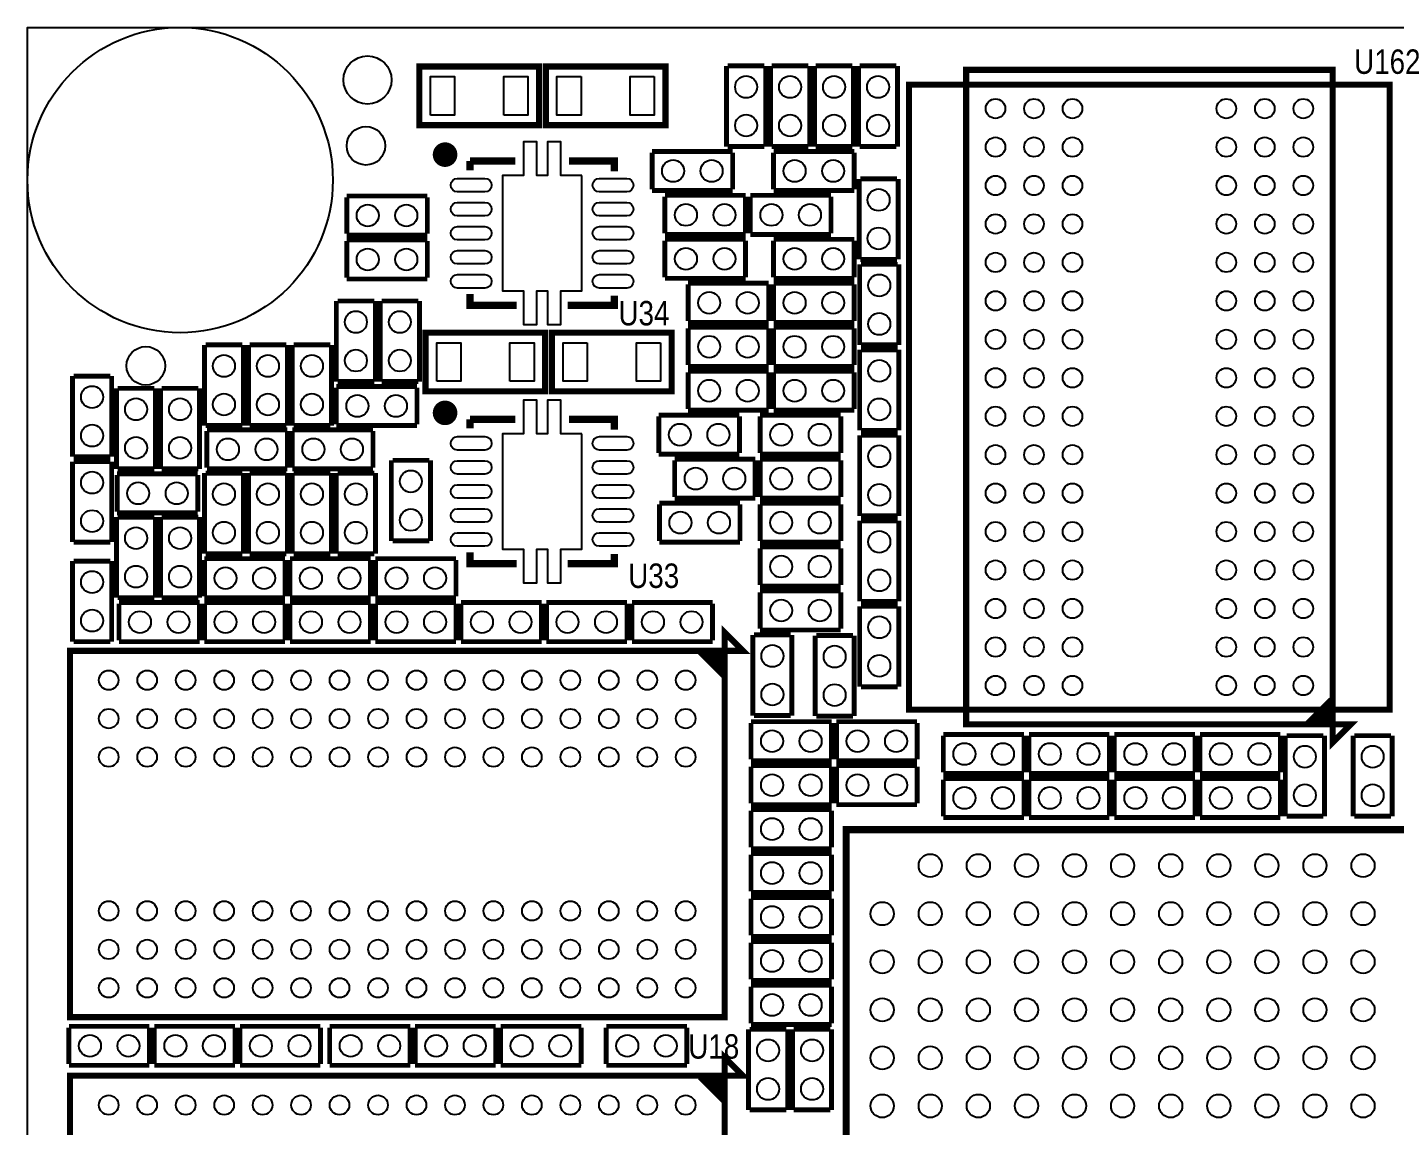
# Model space of a CAD drawing. Extents: x 0 to 80, y 0 to 80.
# Drawn here: x 0 to 28.44, y 57.15 to 80 of the extents above; entities that cross this region are included whole.
import ezdxf
from ezdxf.enums import TextEntityAlignment as Align

# ---------------------------------------------------------------- set-up
doc = ezdxf.new("R2010")
doc.units = 0
for name, color, linetype in [('BG_OUTLINE', 2, 'CONTINUOUS'), ('PG_SILKSCREEN_TOP', 3, 'CONTINUOUS'), ('PIN_TOP', 4, 'CONTINUOUS'), ('RD_SILKSCREEN_TOP', 5, 'CONTINUOUS')]:
    doc.layers.add(name, color=color, linetype=linetype)

msp = doc.modelspace()

# ---------------------------------------------------------------- linework, layer by layer
at = {"layer": 'BG_OUTLINE'}
msp.add_lwpolyline([(0, 0), (0, 79.99984), (79.99984, 79.99984), (79.99984, 0)], close=True, dxfattribs=at)
at = {"layer": 'PG_SILKSCREEN_TOP'}
for points, const_width in [([(10.6426, 79.1845), (8.1534, 79.1845), (8.1534, 77.9653), (10.6426, 77.9653)], 0.127), ([(10.7823, 77.9653), (13.2715, 77.9653), (13.2715, 79.1845), (10.7823, 79.1845)], 0.127), ([(19.524472, 65.502536), (27.144472, 65.502536), (27.144472, 79.116936), (19.524472, 79.116936)], 0.127), ([(18.334482, 65.809622), (28.334462, 65.809622), (28.334462, 78.80985), (18.334482, 78.80985)], 0.124968), ([(10.7696, 73.6473), (8.2804, 73.6473), (8.2804, 72.4281), (10.7696, 72.4281)], 0.127), ([(10.9093, 72.4281), (13.3985, 72.4281), (13.3985, 73.6473), (10.9093, 73.6473)], 0.127), ([(14.499844, 67.0306), (14.880844, 67.0306), (14.499844, 67.4116)], 0.127), ([(14.499844, 59.4106), (14.499844, 67.0306), (0.885444, 67.0306), (0.885444, 59.4106)], 0.127), ([(27.144472, 65.502536), (27.144472, 65.121536), (27.525472, 65.502536)], 0.127), ([(59.527694, 20.812506), (59.527694, 63.312294), (17.027906, 63.312294), (17.027906, 20.812506)], 0.150114), ([(14.499844, 58.1914), (14.880844, 58.1914), (14.499844, 58.5724)], 0.127), ([(14.499844, 50.5714), (14.499844, 58.1914), (0.885444, 58.1914), (0.885444, 50.5714)], 0.127)]:
    msp.add_lwpolyline(points, close=True, dxfattribs=dict(at, const_width=const_width))
for points, const_width in [([(14.5415, 77.5208), (14.5415, 79.1972)], 0.1016), ([(14.5669, 79.1972), (15.3289, 79.1972)], 0.1016), ([(15.3543, 79.1972), (15.3543, 77.5208)], 0.1016), ([(15.4559, 77.5208), (15.4559, 79.1972)], 0.1016), ([(15.4813, 79.1972), (16.2433, 79.1972)], 0.1016), ([(16.2687, 79.1972), (16.2687, 77.5208)], 0.1016), ([(16.3703, 77.5208), (16.3703, 79.1972)], 0.1016), ([(16.3957, 79.1972), (17.1577, 79.1972)], 0.1016), ([(17.1831, 79.1972), (17.1831, 77.5208)], 0.1016), ([(17.2847, 77.5208), (17.2847, 79.1972)], 0.1016), ([(17.3101, 79.1972), (18.0721, 79.1972)], 0.1016), ([(18.0975, 79.1972), (18.0975, 77.5208)], 0.1016), ([(12.9921, 77.4192), (14.6685, 77.4192)], 0.1016), ([(12.9921, 76.6318), (12.9921, 77.3938)], 0.1016), ([(15.3289, 77.5208), (14.5669, 77.5208)], 0.1016), ([(14.6685, 77.3938), (14.6685, 76.6318)], 0.1016), ([(16.2433, 77.5208), (15.4813, 77.5208)], 0.1016), ([(15.5194, 77.4192), (17.1958, 77.4192)], 0.1016), ([(15.5194, 76.6318), (15.5194, 77.3938)], 0.1016), ([(17.1577, 77.5208), (16.3957, 77.5208)], 0.1016), ([(17.1958, 77.3938), (17.1958, 76.6318)], 0.1016), ([(18.0721, 77.5208), (17.3101, 77.5208)], 0.1016), ([(10.149332, 77.217524), (9.205976, 77.217524)], 0.1524), ([(9.205976, 77.217524), (9.205976, 77.027532)], 0.1524), ([(12.206224, 77.001878), (12.206224, 77.217524), (11.26236, 77.217524)], 0.1524), ([(17.2974, 75.1713), (17.2974, 76.8477)], 0.1016), ([(17.3228, 76.8477), (18.0848, 76.8477)], 0.1016), ([(18.1102, 76.8477), (18.1102, 75.1713)], 0.1016), ([(6.6421, 76.4921), (8.3185, 76.4921)], 0.1016), ([(6.6421, 75.7047), (6.6421, 76.4667)], 0.1016), ([(8.3185, 76.4667), (8.3185, 75.7047)], 0.1016), ([(14.6685, 76.6064), (12.9921, 76.6064)], 0.1016), ([(13.2588, 76.5048), (14.9352, 76.5048)], 0.1016), ([(13.2588, 75.7174), (13.2588, 76.4794)], 0.1016), ([(14.9352, 76.4794), (14.9352, 75.7174)], 0.1016), ([(15.0368, 76.5048), (16.7132, 76.5048)], 0.1016), ([(15.0368, 75.7174), (15.0368, 76.4794)], 0.1016), ([(17.1958, 76.6064), (15.5194, 76.6064)], 0.1016), ([(16.7132, 76.4794), (16.7132, 75.7174)], 0.1016), ([(8.3185, 75.6793), (6.6421, 75.6793)], 0.1016), ([(14.9352, 75.692), (13.2588, 75.692)], 0.1016), ([(13.2588, 75.5904), (14.9352, 75.5904)], 0.1016), ([(16.7132, 75.692), (15.0368, 75.692)], 0.1016), ([(15.5194, 75.5904), (17.1958, 75.5904)], 0.1016), ([(6.6421, 75.5777), (8.3185, 75.5777)], 0.1016), ([(6.6421, 74.7903), (6.6421, 75.5523)], 0.1016), ([(8.3185, 75.5523), (8.3185, 74.7903)], 0.1016), ([(13.2588, 74.803), (13.2588, 75.565)], 0.1016), ([(14.9352, 75.565), (14.9352, 74.803)], 0.1016), ([(15.5194, 74.803), (15.5194, 75.565)], 0.1016), ([(17.1958, 75.565), (17.1958, 74.803)], 0.1016), ([(17.3101, 73.3933), (17.3101, 75.0697)], 0.1016), ([(18.0848, 75.1713), (17.3228, 75.1713)], 0.1016), ([(17.3355, 75.0697), (18.0975, 75.0697)], 0.1016), ([(18.1229, 75.0697), (18.1229, 73.3933)], 0.1016), ([(8.3185, 74.7649), (6.6421, 74.7649)], 0.1016), ([(14.9352, 74.7776), (13.2588, 74.7776)], 0.1016), ([(17.1958, 74.7776), (15.5194, 74.7776)], 0.1016), ([(9.205976, 74.450448), (9.205976, 74.217276), (10.174986, 74.217276)], 0.1524), ([(13.7414, 74.676), (15.4178, 74.676)], 0.1016), ([(13.7414, 73.8886), (13.7414, 74.6506)], 0.1016), ([(15.4178, 74.6506), (15.4178, 73.8886)], 0.1016), ([(15.5194, 74.676), (17.1958, 74.676)], 0.1016), ([(15.5194, 73.8886), (15.5194, 74.6506)], 0.1016), ([(17.1958, 74.6506), (17.1958, 73.8886)], 0.1016), ([(6.4262, 72.6313), (6.4262, 74.3077)], 0.1016), ([(6.4516, 74.3077), (7.2136, 74.3077)], 0.1016), ([(7.239, 74.3077), (7.239, 72.6313)], 0.1016), ([(7.3406, 72.6313), (7.3406, 74.3077)], 0.1016), ([(7.366, 74.3077), (8.128, 74.3077)], 0.1016), ([(8.1534, 74.3077), (8.1534, 72.6313)], 0.1016), ([(11.236706, 74.217276), (12.206224, 74.217276), (12.206224, 74.416158)], 0.1524), ([(15.4178, 73.8632), (13.7414, 73.8632)], 0.1016), ([(13.7414, 73.7616), (15.4178, 73.7616)], 0.1016), ([(13.7414, 72.9742), (13.7414, 73.7362)], 0.1016), ([(15.4178, 73.7362), (15.4178, 72.9742)], 0.1016), ([(17.1958, 73.8632), (15.5194, 73.8632)], 0.1016), ([(15.5194, 73.7616), (17.1958, 73.7616)], 0.1016), ([(15.5194, 72.9742), (15.5194, 73.7362)], 0.1016), ([(17.1958, 73.7362), (17.1958, 72.9742)], 0.1016), ([(3.683, 71.7169), (3.683, 73.3933)], 0.1016), ([(3.7084, 73.3933), (4.4704, 73.3933)], 0.1016), ([(4.4958, 73.3933), (4.4958, 71.7169)], 0.1016), ([(4.5974, 71.7169), (4.5974, 73.3933)], 0.1016), ([(4.6228, 73.3933), (5.3848, 73.3933)], 0.1016), ([(5.4102, 73.3933), (5.4102, 71.7169)], 0.1016), ([(5.5118, 71.7169), (5.5118, 73.3933)], 0.1016), ([(5.5372, 73.3933), (6.2992, 73.3933)], 0.1016), ([(6.3246, 73.3933), (6.3246, 71.7169)], 0.1016), ([(18.0975, 73.3933), (17.3355, 73.3933)], 0.1016), ([(17.3101, 71.6153), (17.3101, 73.2917)], 0.1016), ([(17.3355, 73.2917), (18.0975, 73.2917)], 0.1016), ([(18.1229, 73.2917), (18.1229, 71.6153)], 0.1016), ([(0.9398, 71.0692), (0.9398, 72.7456)], 0.1016), ([(0.9652, 72.7456), (1.7272, 72.7456)], 0.1016), ([(1.7526, 72.7456), (1.7526, 71.0692)], 0.1016), ([(15.4178, 72.9488), (13.7414, 72.9488)], 0.1016), ([(13.7414, 72.8472), (15.4178, 72.8472)], 0.1016), ([(13.7414, 72.0598), (13.7414, 72.8218)], 0.1016), ([(15.4178, 72.8218), (15.4178, 72.0598)], 0.1016), ([(17.1958, 72.9488), (15.5194, 72.9488)], 0.1016), ([(15.5194, 72.8472), (17.1958, 72.8472)], 0.1016), ([(15.5194, 72.0598), (15.5194, 72.8218)], 0.1016), ([(17.1958, 72.8218), (17.1958, 72.0598)], 0.1016), ([(1.8542, 70.8152), (1.8542, 72.4916)], 0.1016), ([(1.8796, 72.4916), (2.6416, 72.4916)], 0.1016), ([(2.667, 72.4916), (2.667, 70.8152)], 0.1016), ([(2.7686, 70.8152), (2.7686, 72.4916)], 0.1016), ([(2.794, 72.4916), (3.556, 72.4916)], 0.1016), ([(3.5814, 72.4916), (3.5814, 70.8152)], 0.1016), ([(6.4262, 72.5297), (8.1026, 72.5297)], 0.1016), ([(6.4262, 71.7423), (6.4262, 72.5043)], 0.1016), ([(7.2136, 72.6313), (6.4516, 72.6313)], 0.1016), ([(8.128, 72.6313), (7.366, 72.6313)], 0.1016), ([(8.1026, 72.5043), (8.1026, 71.7423)], 0.1016), ([(13.1318, 71.9328), (14.8082, 71.9328)], 0.1016), ([(13.1318, 71.1454), (13.1318, 71.9074)], 0.1016), ([(15.4178, 72.0344), (13.7414, 72.0344)], 0.1016), ([(14.8082, 71.9074), (14.8082, 71.1454)], 0.1016), ([(15.24, 71.9328), (16.9164, 71.9328)], 0.1016), ([(15.24, 71.1454), (15.24, 71.9074)], 0.1016), ([(17.1958, 72.0344), (15.5194, 72.0344)], 0.1016), ([(16.9164, 71.9074), (16.9164, 71.1454)], 0.1016), ([(4.4704, 71.7169), (3.7084, 71.7169)], 0.1016), ([(3.7338, 71.628), (5.4102, 71.628)], 0.1016), ([(5.3848, 71.7169), (4.6228, 71.7169)], 0.1016), ([(5.5118, 71.628), (7.1882, 71.628)], 0.1016), ([(6.2992, 71.7169), (5.5372, 71.7169)], 0.1016), ([(8.1026, 71.7169), (6.4262, 71.7169)], 0.1016), ([(10.149332, 71.845424), (9.205976, 71.845424)], 0.1524), ([(9.205976, 71.845424), (9.205976, 71.655432)], 0.1524), ([(12.206224, 71.629778), (12.206224, 71.845424), (11.26236, 71.845424)], 0.1524), ([(18.0975, 71.6153), (17.3355, 71.6153)], 0.1016), ([(3.7338, 70.8406), (3.7338, 71.6026)], 0.1016), ([(5.4102, 71.6026), (5.4102, 70.8406)], 0.1016), ([(5.5118, 70.8406), (5.5118, 71.6026)], 0.1016), ([(7.1882, 71.6026), (7.1882, 70.8406)], 0.1016), ([(17.3101, 69.8373), (17.3101, 71.5137)], 0.1016), ([(17.3355, 71.5137), (18.0975, 71.5137)], 0.1016), ([(18.1229, 71.5137), (18.1229, 69.8373)], 0.1016), ([(1.7272, 71.0692), (0.9652, 71.0692)], 0.1016), ([(14.8082, 71.12), (13.1318, 71.12)], 0.1016), ([(16.9164, 71.12), (15.24, 71.12)], 0.1016), ([(0.9398, 69.2912), (0.9398, 70.9676)], 0.1016), ([(0.9652, 70.9676), (1.7272, 70.9676)], 0.1016), ([(1.7526, 70.9676), (1.7526, 69.2912)], 0.1016), ([(2.6416, 70.8152), (1.8796, 70.8152)], 0.1016), ([(3.556, 70.8152), (2.794, 70.8152)], 0.1016), ([(5.4102, 70.8152), (3.7338, 70.8152)], 0.1016), ([(7.1882, 70.8152), (5.5118, 70.8152)], 0.1016), ([(7.5692, 69.3166), (7.5692, 70.993)], 0.1016), ([(7.5946, 70.993), (8.3566, 70.993)], 0.1016), ([(8.382, 70.993), (8.382, 69.3166)], 0.1016), ([(13.462, 71.0184), (15.1384, 71.0184)], 0.1016), ([(13.462, 70.231), (13.462, 70.993)], 0.1016), ([(15.1384, 70.993), (15.1384, 70.231)], 0.1016), ([(15.24, 71.0184), (16.9164, 71.0184)], 0.1016), ([(15.24, 70.231), (15.24, 70.993)], 0.1016), ([(16.9164, 70.993), (16.9164, 70.231)], 0.1016), ([(1.8669, 70.7136), (3.5433, 70.7136)], 0.1016), ([(1.8669, 69.9262), (1.8669, 70.6882)], 0.1016), ([(3.5433, 70.6882), (3.5433, 69.9262)], 0.1016), ([(3.683, 69.0499), (3.683, 70.7263)], 0.1016), ([(3.7084, 70.7263), (4.4704, 70.7263)], 0.1016), ([(4.4958, 70.7263), (4.4958, 69.0499)], 0.1016), ([(4.5974, 69.0499), (4.5974, 70.7263)], 0.1016), ([(4.6228, 70.7263), (5.3848, 70.7263)], 0.1016), ([(5.4102, 70.7263), (5.4102, 69.0499)], 0.1016), ([(5.5118, 69.0499), (5.5118, 70.7263)], 0.1016), ([(5.5372, 70.7263), (6.2992, 70.7263)], 0.1016), ([(6.3246, 70.7263), (6.3246, 69.0499)], 0.1016), ([(6.4262, 69.0499), (6.4262, 70.7263)], 0.1016), ([(6.4516, 70.7263), (7.2136, 70.7263)], 0.1016), ([(7.239, 70.7263), (7.239, 69.0499)], 0.1016), ([(15.1384, 70.2056), (13.462, 70.2056)], 0.1016), ([(16.9164, 70.2056), (15.24, 70.2056)], 0.1016), ([(3.5433, 69.9008), (1.8669, 69.9008)], 0.1016), ([(13.1445, 70.104), (14.8209, 70.104)], 0.1016), ([(13.1445, 69.3166), (13.1445, 70.0786)], 0.1016), ([(14.8209, 70.0786), (14.8209, 69.3166)], 0.1016), ([(15.24, 70.104), (16.9164, 70.104)], 0.1016), ([(15.24, 69.3166), (15.24, 70.0786)], 0.1016), ([(16.9164, 70.0786), (16.9164, 69.3166)], 0.1016), ([(1.8542, 68.1355), (1.8542, 69.8119)], 0.1016), ([(1.8796, 69.8119), (2.6416, 69.8119)], 0.1016), ([(2.667, 69.8119), (2.667, 68.1355)], 0.1016), ([(2.7686, 68.1355), (2.7686, 69.8119)], 0.1016), ([(2.794, 69.8119), (3.556, 69.8119)], 0.1016), ([(3.5814, 69.8119), (3.5814, 68.1355)], 0.1016), ([(17.3101, 68.0593), (17.3101, 69.7357)], 0.1016), ([(18.0975, 69.8373), (17.3355, 69.8373)], 0.1016), ([(17.3355, 69.7357), (18.0975, 69.7357)], 0.1016), ([(18.1229, 69.7357), (18.1229, 68.0593)], 0.1016), ([(1.7272, 69.2912), (0.9652, 69.2912)], 0.1016), ([(4.4704, 69.0499), (3.7084, 69.0499)], 0.1016), ([(5.3848, 69.0499), (4.6228, 69.0499)], 0.1016), ([(6.2992, 69.0499), (5.5372, 69.0499)], 0.1016), ([(7.2136, 69.0499), (6.4516, 69.0499)], 0.1016), ([(8.3566, 69.3166), (7.5946, 69.3166)], 0.1016), ([(9.205976, 69.078348), (9.205976, 68.845176), (10.174986, 68.845176)], 0.1524), ([(11.236706, 68.845176), (12.206224, 68.845176), (12.206224, 69.044058)], 0.1524), ([(14.8209, 69.2912), (13.1445, 69.2912)], 0.1016), ([(16.9164, 69.2912), (15.24, 69.2912)], 0.1016), ([(15.24, 69.1896), (16.9164, 69.1896)], 0.1016), ([(15.24, 68.4022), (15.24, 69.1642)], 0.1016), ([(16.9164, 69.1642), (16.9164, 68.4022)], 0.1016), ([(0.9398, 67.2211), (0.9398, 68.8975)], 0.1016), ([(0.9652, 68.8975), (1.7272, 68.8975)], 0.1016), ([(1.7526, 68.8975), (1.7526, 67.2211)], 0.1016), ([(3.683, 68.9483), (5.3594, 68.9483)], 0.1016), ([(3.683, 68.1609), (3.683, 68.9229)], 0.1016), ([(5.3594, 68.9229), (5.3594, 68.1609)], 0.1016), ([(5.461, 68.9483), (7.1374, 68.9483)], 0.1016), ([(5.461, 68.1609), (5.461, 68.9229)], 0.1016), ([(7.1374, 68.9229), (7.1374, 68.1609)], 0.1016), ([(7.239, 68.9483), (8.9154, 68.9483)], 0.1016), ([(7.239, 68.1609), (7.239, 68.9229)], 0.1016), ([(8.9154, 68.9229), (8.9154, 68.1609)], 0.1016), ([(16.9164, 68.3768), (15.24, 68.3768)], 0.1016), ([(15.24, 68.2752), (16.9164, 68.2752)], 0.1016), ([(15.24, 67.4878), (15.24, 68.2498)], 0.1016), ([(16.9164, 68.2498), (16.9164, 67.4878)], 0.1016), ([(2.6416, 68.1355), (1.8796, 68.1355)], 0.1016), ([(1.905, 68.0339), (3.5814, 68.0339)], 0.1016), ([(1.905, 67.2465), (1.905, 68.0085)], 0.1016), ([(3.556, 68.1355), (2.794, 68.1355)], 0.1016), ([(3.5814, 68.0085), (3.5814, 67.2465)], 0.1016), ([(5.3594, 68.1355), (3.683, 68.1355)], 0.1016), ([(3.683, 68.0339), (5.3594, 68.0339)], 0.1016), ([(3.683, 67.2465), (3.683, 68.0085)], 0.1016), ([(5.3594, 68.0085), (5.3594, 67.2465)], 0.1016), ([(7.1374, 68.1355), (5.461, 68.1355)], 0.1016), ([(5.461, 68.0339), (7.1374, 68.0339)], 0.1016), ([(5.461, 67.2465), (5.461, 68.0085)], 0.1016), ([(7.1374, 68.0085), (7.1374, 67.2465)], 0.1016), ([(8.9154, 68.1355), (7.239, 68.1355)], 0.1016), ([(7.239, 68.0339), (8.9154, 68.0339)], 0.1016), ([(7.239, 67.2465), (7.239, 68.0085)], 0.1016), ([(8.9154, 68.0085), (8.9154, 67.2465)], 0.1016), ([(9.017, 68.0339), (10.6934, 68.0339)], 0.1016), ([(9.017, 67.2465), (9.017, 68.0085)], 0.1016), ([(10.6934, 68.0085), (10.6934, 67.2465)], 0.1016), ([(10.795, 68.0339), (12.4714, 68.0339)], 0.1016), ([(10.795, 67.2465), (10.795, 68.0085)], 0.1016), ([(12.4714, 68.0085), (12.4714, 67.2465)], 0.1016), ([(12.573, 68.0339), (14.2494, 68.0339)], 0.1016), ([(12.573, 67.2465), (12.573, 68.0085)], 0.1016), ([(14.2494, 68.0085), (14.2494, 67.2465)], 0.1016), ([(17.3101, 66.2813), (17.3101, 67.9577)], 0.1016), ([(18.0975, 68.0593), (17.3355, 68.0593)], 0.1016), ([(17.3355, 67.9577), (18.0975, 67.9577)], 0.1016), ([(18.1229, 67.9577), (18.1229, 66.2813)], 0.1016), ([(15.0876, 65.6844), (15.0876, 67.3608)], 0.1016), ([(15.113, 67.3608), (15.875, 67.3608)], 0.1016), ([(16.9164, 67.4624), (15.24, 67.4624)], 0.1016), ([(15.9004, 67.3608), (15.9004, 65.6844)], 0.1016), ([(16.383, 65.6717), (16.383, 67.3481)], 0.1016), ([(16.4084, 67.3481), (17.1704, 67.3481)], 0.1016), ([(17.1958, 67.3481), (17.1958, 65.6717)], 0.1016), ([(1.7272, 67.2211), (0.9652, 67.2211)], 0.1016), ([(3.5814, 67.2211), (1.905, 67.2211)], 0.1016), ([(5.3594, 67.2211), (3.683, 67.2211)], 0.1016), ([(7.1374, 67.2211), (5.461, 67.2211)], 0.1016), ([(8.9154, 67.2211), (7.239, 67.2211)], 0.1016), ([(10.6934, 67.2211), (9.017, 67.2211)], 0.1016), ([(12.4714, 67.2211), (10.795, 67.2211)], 0.1016), ([(14.2494, 67.2211), (12.573, 67.2211)], 0.1016), ([(13.991844, 67.0052), (14.474444, 66.5226), (14.474444, 66.6496), (14.144244, 66.9798), (14.245844, 66.9798), (14.449044, 66.7766), (14.499844, 66.8274), (14.499844, 67.0306), (14.347444, 67.0306), (14.347444, 67.0052), (14.474444, 66.8782)], 0.127), ([(18.0975, 66.2813), (17.3355, 66.2813)], 0.1016), ([(27.119072, 66.010536), (26.636472, 65.527936), (26.763472, 65.527936), (27.093672, 65.858136), (27.093672, 65.756536), (26.890472, 65.553336), (26.941272, 65.502536), (27.144472, 65.502536), (27.144472, 65.654936), (27.119072, 65.654936), (26.992072, 65.527936)], 0.127), ([(15.875, 65.6844), (15.113, 65.6844)], 0.1016), ([(17.1704, 65.6717), (16.4084, 65.6717)], 0.1016), ([(15.0495, 65.5574), (16.7259, 65.5574)], 0.1016), ([(15.0495, 64.77), (15.0495, 65.532)], 0.1016), ([(16.7259, 65.532), (16.7259, 64.77)], 0.1016), ([(16.8275, 65.5574), (18.5039, 65.5574)], 0.1016), ([(16.8275, 64.77), (16.8275, 65.532)], 0.1016), ([(18.5039, 65.532), (18.5039, 64.77)], 0.1016), ([(19.05, 65.2907), (20.7264, 65.2907)], 0.1016), ([(19.05, 64.5033), (19.05, 65.2653)], 0.1016), ([(20.7264, 65.2653), (20.7264, 64.5033)], 0.1016), ([(20.828, 65.2907), (22.5044, 65.2907)], 0.1016), ([(20.828, 64.5033), (20.828, 65.2653)], 0.1016), ([(22.5044, 65.2653), (22.5044, 64.5033)], 0.1016), ([(22.606, 65.2907), (24.2824, 65.2907)], 0.1016), ([(22.606, 64.5033), (22.606, 65.2653)], 0.1016), ([(24.2824, 65.2653), (24.2824, 64.5033)], 0.1016), ([(24.384, 65.2907), (26.0604, 65.2907)], 0.1016), ([(24.384, 64.5033), (24.384, 65.2653)], 0.1016), ([(26.0604, 65.2653), (26.0604, 64.5033)], 0.1016), ([(26.162, 63.5889), (26.162, 65.2653)], 0.1016), ([(26.1874, 65.2653), (26.9494, 65.2653)], 0.1016), ([(26.9748, 65.2653), (26.9748, 63.5889)], 0.1016), ([(27.5717, 63.5889), (27.5717, 65.2653)], 0.1016), ([(27.5971, 65.2653), (28.3591, 65.2653)], 0.1016), ([(28.3845, 65.2653), (28.3845, 63.5889)], 0.1016), ([(16.7259, 64.7446), (15.0495, 64.7446)], 0.1016), ([(15.0495, 64.643), (16.7259, 64.643)], 0.1016), ([(15.0495, 63.8556), (15.0495, 64.6176)], 0.1016), ([(16.7259, 64.6176), (16.7259, 63.8556)], 0.1016), ([(18.5039, 64.7446), (16.8275, 64.7446)], 0.1016), ([(16.8275, 64.643), (18.5039, 64.643)], 0.1016), ([(16.8275, 63.8556), (16.8275, 64.6176)], 0.1016), ([(18.5039, 64.6176), (18.5039, 63.8556)], 0.1016), ([(20.7264, 64.4779), (19.05, 64.4779)], 0.1016), ([(19.05, 64.3763), (20.7264, 64.3763)], 0.1016), ([(19.05, 63.5889), (19.05, 64.3509)], 0.1016), ([(20.7264, 64.3509), (20.7264, 63.5889)], 0.1016), ([(22.5044, 64.4779), (20.828, 64.4779)], 0.1016), ([(20.828, 64.3763), (22.5044, 64.3763)], 0.1016), ([(20.828, 63.5889), (20.828, 64.3509)], 0.1016), ([(22.5044, 64.3509), (22.5044, 63.5889)], 0.1016), ([(24.2824, 64.4779), (22.606, 64.4779)], 0.1016), ([(22.606, 64.3763), (24.2824, 64.3763)], 0.1016), ([(22.606, 63.5889), (22.606, 64.3509)], 0.1016), ([(24.2824, 64.3509), (24.2824, 63.5889)], 0.1016), ([(26.0604, 64.4779), (24.384, 64.4779)], 0.1016), ([(24.384, 64.3763), (26.0604, 64.3763)], 0.1016), ([(24.384, 63.5889), (24.384, 64.3509)], 0.1016), ([(26.0604, 64.3509), (26.0604, 63.5889)], 0.1016), ([(16.7259, 63.8302), (15.0495, 63.8302)], 0.1016), ([(15.0495, 63.7286), (16.7259, 63.7286)], 0.1016), ([(15.0495, 62.9412), (15.0495, 63.7032)], 0.1016), ([(16.7259, 63.7032), (16.7259, 62.9412)], 0.1016), ([(18.5039, 63.8302), (16.8275, 63.8302)], 0.1016), ([(20.7264, 63.5635), (19.05, 63.5635)], 0.1016), ([(22.5044, 63.5635), (20.828, 63.5635)], 0.1016), ([(24.2824, 63.5635), (22.606, 63.5635)], 0.1016), ([(26.0604, 63.5635), (24.384, 63.5635)], 0.1016), ([(26.9494, 63.5889), (26.1874, 63.5889)], 0.1016), ([(28.3591, 63.5889), (27.5971, 63.5889)], 0.1016), ([(16.7259, 62.9158), (15.0495, 62.9158)], 0.1016), ([(15.0495, 62.8142), (16.7259, 62.8142)], 0.1016), ([(15.0495, 62.0268), (15.0495, 62.7888)], 0.1016), ([(16.7259, 62.7888), (16.7259, 62.0268)], 0.1016), ([(16.7259, 62.0014), (15.0495, 62.0014)], 0.1016), ([(15.0495, 61.8998), (16.7259, 61.8998)], 0.1016), ([(15.0495, 61.1124), (15.0495, 61.8744)], 0.1016), ([(16.7259, 61.8744), (16.7259, 61.1124)], 0.1016), ([(16.7259, 61.087), (15.0495, 61.087)], 0.1016), ([(15.0495, 60.9854), (16.7259, 60.9854)], 0.1016), ([(15.0495, 60.198), (15.0495, 60.96)], 0.1016), ([(16.7259, 60.96), (16.7259, 60.198)], 0.1016), ([(16.7259, 60.1726), (15.0495, 60.1726)], 0.1016), ([(15.0495, 60.071), (16.7259, 60.071)], 0.1016), ([(15.0495, 59.2836), (15.0495, 60.0456)], 0.1016), ([(16.7259, 60.0456), (16.7259, 59.2836)], 0.1016), ([(0.8636, 59.2201), (2.54, 59.2201)], 0.1016), ([(0.8636, 58.4327), (0.8636, 59.1947)], 0.1016), ([(2.54, 59.1947), (2.54, 58.4327)], 0.1016), ([(2.6416, 59.2201), (4.318, 59.2201)], 0.1016), ([(2.6416, 58.4327), (2.6416, 59.1947)], 0.1016), ([(4.318, 59.1947), (4.318, 58.4327)], 0.1016), ([(4.4196, 59.2201), (6.096, 59.2201)], 0.1016), ([(4.4196, 58.4327), (4.4196, 59.1947)], 0.1016), ([(6.096, 59.1947), (6.096, 58.4327)], 0.1016), ([(6.2865, 59.2201), (7.9629, 59.2201)], 0.1016), ([(6.2865, 58.4327), (6.2865, 59.1947)], 0.1016), ([(7.9629, 59.1947), (7.9629, 58.4327)], 0.1016), ([(8.0645, 59.2201), (9.7409, 59.2201)], 0.1016), ([(8.0645, 58.4327), (8.0645, 59.1947)], 0.1016), ([(9.7409, 59.1947), (9.7409, 58.4327)], 0.1016), ([(9.8425, 59.2201), (11.5189, 59.2201)], 0.1016), ([(9.8425, 58.4327), (9.8425, 59.1947)], 0.1016), ([(11.5189, 59.1947), (11.5189, 58.4327)], 0.1016), ([(12.0396, 59.2201), (13.716, 59.2201)], 0.1016), ([(12.0396, 58.4327), (12.0396, 59.1947)], 0.1016), ([(13.716, 59.1947), (13.716, 58.4327)], 0.1016), ([(14.9987, 57.4802), (14.9987, 59.1566)], 0.1016), ([(15.0241, 59.1566), (15.7861, 59.1566)], 0.1016), ([(16.7259, 59.2582), (15.0495, 59.2582)], 0.1016), ([(15.8115, 59.1566), (15.8115, 57.4802)], 0.1016), ([(15.9131, 57.4802), (15.9131, 59.1566)], 0.1016), ([(15.9385, 59.1566), (16.7005, 59.1566)], 0.1016), ([(16.7259, 59.1566), (16.7259, 57.4802)], 0.1016), ([(2.54, 58.4073), (0.8636, 58.4073)], 0.1016), ([(4.318, 58.4073), (2.6416, 58.4073)], 0.1016), ([(6.096, 58.4073), (4.4196, 58.4073)], 0.1016), ([(7.9629, 58.4073), (6.2865, 58.4073)], 0.1016), ([(9.7409, 58.4073), (8.0645, 58.4073)], 0.1016), ([(11.5189, 58.4073), (9.8425, 58.4073)], 0.1016), ([(13.716, 58.4073), (12.0396, 58.4073)], 0.1016), ([(13.991844, 58.166), (14.474444, 57.6834), (14.474444, 57.8104), (14.144244, 58.1406), (14.245844, 58.1406), (14.449044, 57.9374), (14.499844, 57.9882), (14.499844, 58.1914), (14.347444, 58.1914), (14.347444, 58.166), (14.474444, 58.039)], 0.127), ([(15.7861, 57.4802), (15.0241, 57.4802)], 0.1016), ([(16.7005, 57.4802), (15.9385, 57.4802)], 0.1016)]:
    msp.add_lwpolyline(points, dxfattribs=dict(at, const_width=const_width))
at = {"layer": 'PG_SILKSCREEN_TOP', "const_width": 0.254}
for points in [[(8.815832, 77.352144, 1), (8.558784, 77.352144, 1)], [(8.815832, 71.980044, 1), (8.558784, 71.980044, 1)]]:
    msp.add_lwpolyline(points, format="xyb", close=True, dxfattribs=at)
at = {"layer": 'PIN_TOP'}
for points in [[(8.38581, 78.17485), (8.38581, 78.97495), (8.885936, 78.97495), (8.885936, 78.17485)], [(9.90981, 78.17485), (9.90981, 78.97495), (10.409936, 78.97495), (10.409936, 78.17485)], [(11.514963, 78.97495), (11.514963, 78.17485), (11.014837, 78.17485), (11.014837, 78.97495)], [(13.038963, 78.97495), (13.038963, 78.17485), (12.538837, 78.17485), (12.538837, 78.97495)], [(11.531092, 76.917296), (11.09599, 76.917296), (11.09599, 77.61732), (10.816082, 77.61732), (10.816082, 76.917296), (10.596118, 76.917296), (10.596118, 77.61732), (10.31621, 77.61732), (10.31621, 76.917296), (9.881108, 76.917296), (9.881108, 74.517504), (10.31621, 74.517504), (10.31621, 73.81748), (10.596118, 73.81748), (10.596118, 74.517504), (10.816082, 74.517504), (10.816082, 73.81748), (11.09599, 73.81748), (11.09599, 74.517504), (11.531092, 74.517504)], [(8.51281, 72.63765), (8.51281, 73.43775), (9.012936, 73.43775), (9.012936, 72.63765)], [(10.03681, 72.63765), (10.03681, 73.43775), (10.536936, 73.43775), (10.536936, 72.63765)], [(11.641963, 73.43775), (11.641963, 72.63765), (11.141837, 72.63765), (11.141837, 73.43775)], [(13.165963, 73.43775), (13.165963, 72.63765), (12.665837, 72.63765), (12.665837, 73.43775)], [(11.531092, 71.545196), (11.09599, 71.545196), (11.09599, 72.24522), (10.816082, 72.24522), (10.816082, 71.545196), (10.596118, 71.545196), (10.596118, 72.24522), (10.31621, 72.24522), (10.31621, 71.545196), (9.881108, 71.545196), (9.881108, 69.145404), (10.31621, 69.145404), (10.31621, 68.44538), (10.596118, 68.44538), (10.596118, 69.145404), (10.816082, 69.145404), (10.816082, 68.44538), (11.09599, 68.44538), (11.09599, 69.145404), (11.531092, 69.145404)]]:
    msp.add_lwpolyline(points, close=True, dxfattribs=at)
for points in [[(9.51611, 76.577317), (8.946134, 76.577317, -1), (8.946134, 76.857479), (9.51611, 76.857479, -1)], [(12.466066, 76.577317), (11.89609, 76.577317, -1), (11.89609, 76.857479), (12.466066, 76.857479, -1)], [(9.51611, 76.077445), (8.946134, 76.077445, -1), (8.946134, 76.357607), (9.51611, 76.357607, -1)], [(12.466066, 76.077445), (11.89609, 76.077445, -1), (11.89609, 76.357607), (12.466066, 76.357607, -1)], [(9.51611, 75.577319), (8.946134, 75.577319, -1), (8.946134, 75.857481), (9.51611, 75.857481, -1)], [(12.466066, 75.577319), (11.89609, 75.577319, -1), (11.89609, 75.857481), (12.466066, 75.857481, -1)], [(9.51611, 75.077193), (8.946134, 75.077193, -1), (8.946134, 75.357355), (9.51611, 75.357355, -1)], [(12.466066, 75.077193), (11.89609, 75.077193, -1), (11.89609, 75.357355), (12.466066, 75.357355, -1)], [(9.51611, 74.577321), (8.946134, 74.577321, -1), (8.946134, 74.857483), (9.51611, 74.857483, -1)], [(12.466066, 74.577321), (11.89609, 74.577321, -1), (11.89609, 74.857483), (12.466066, 74.857483, -1)], [(9.51611, 71.205217), (8.946134, 71.205217, -1), (8.946134, 71.485379), (9.51611, 71.485379, -1)], [(12.466066, 71.205217), (11.89609, 71.205217, -1), (11.89609, 71.485379), (12.466066, 71.485379, -1)], [(9.51611, 70.705345), (8.946134, 70.705345, -1), (8.946134, 70.985507), (9.51611, 70.985507, -1)], [(12.466066, 70.705345), (11.89609, 70.705345, -1), (11.89609, 70.985507), (12.466066, 70.985507, -1)], [(9.51611, 70.205219), (8.946134, 70.205219, -1), (8.946134, 70.485381), (9.51611, 70.485381, -1)], [(12.466066, 70.205219), (11.89609, 70.205219, -1), (11.89609, 70.485381), (12.466066, 70.485381, -1)], [(9.51611, 69.705093), (8.946134, 69.705093, -1), (8.946134, 69.985255), (9.51611, 69.985255, -1)], [(12.466066, 69.705093), (11.89609, 69.705093, -1), (11.89609, 69.985255), (12.466066, 69.985255, -1)], [(9.51611, 69.205221), (8.946134, 69.205221, -1), (8.946134, 69.485383), (9.51611, 69.485383, -1)], [(12.466066, 69.205221), (11.89609, 69.205221, -1), (11.89609, 69.485383), (12.466066, 69.485383, -1)]]:
    msp.add_lwpolyline(points, format="xyb", close=True, dxfattribs=at)
for centre, radius in [((3.17754, 76.8223), 3.175), ((7.0739, 78.9051), 0.499999), ((14.9479, 78.759812), 0.2286), ((15.8623, 78.759812), 0.2286), ((16.7767, 78.759812), 0.2286), ((17.6911, 78.759812), 0.2286), ((20.13458, 78.309724), 0.2032), ((20.934426, 78.309724), 0.2032), ((21.734526, 78.309724), 0.2032), ((24.934418, 78.309724), 0.2032), ((25.734518, 78.309724), 0.2032), ((26.534364, 78.309724), 0.2032), ((7.041134, 77.535786), 0.40005), ((14.9479, 77.958188), 0.2286), ((15.8623, 77.958188), 0.2286), ((16.7767, 77.958188), 0.2286), ((17.6911, 77.958188), 0.2286), ((20.13458, 77.509624), 0.2032), ((20.934426, 77.509624), 0.2032), ((21.734526, 77.509624), 0.2032), ((24.934418, 77.509624), 0.2032), ((25.734518, 77.509624), 0.2032), ((26.534364, 77.509624), 0.2032), ((13.429488, 77.0128), 0.2286), ((14.231112, 77.0128), 0.2286), ((15.956788, 77.0128), 0.2286), ((16.758412, 77.0128), 0.2286), ((20.13458, 76.709778), 0.2032), ((20.934426, 76.709778), 0.2032), ((21.734526, 76.709778), 0.2032), ((24.934418, 76.709778), 0.2032), ((25.734518, 76.709778), 0.2032), ((26.534364, 76.709778), 0.2032), ((17.7038, 76.410312), 0.2286), ((7.079488, 76.0857), 0.2286), ((7.881112, 76.0857), 0.2286), ((13.696188, 76.0984), 0.2286), ((14.497812, 76.0984), 0.2286), ((15.474188, 76.0984), 0.2286), ((16.275812, 76.0984), 0.2286), ((20.13458, 75.909678), 0.2032), ((20.934426, 75.909678), 0.2032), ((21.734526, 75.909678), 0.2032), ((24.934418, 75.909678), 0.2032), ((25.734518, 75.909678), 0.2032), ((26.534364, 75.909678), 0.2032), ((17.7038, 75.608688), 0.2286), ((7.079488, 75.1713), 0.2286), ((7.881112, 75.1713), 0.2286), ((13.696188, 75.184), 0.2286), ((14.497812, 75.184), 0.2286), ((15.956788, 75.184), 0.2286), ((16.758412, 75.184), 0.2286), ((20.13458, 75.109832), 0.2032), ((20.934426, 75.109832), 0.2032), ((21.734526, 75.109832), 0.2032), ((24.934418, 75.109832), 0.2032), ((25.734518, 75.109832), 0.2032), ((26.534364, 75.109832), 0.2032), ((17.7165, 74.632312), 0.2286), ((20.13458, 74.309732), 0.2032), ((20.934426, 74.309732), 0.2032), ((21.734526, 74.309732), 0.2032), ((24.934418, 74.309732), 0.2032), ((25.734518, 74.309732), 0.2032), ((26.534364, 74.309732), 0.2032), ((14.178788, 74.2696), 0.2286), ((14.980412, 74.2696), 0.2286), ((15.956788, 74.2696), 0.2286), ((16.758412, 74.2696), 0.2286), ((6.8326, 73.870312), 0.2286), ((7.747, 73.870312), 0.2286), ((17.7165, 73.830688), 0.2286), ((20.13458, 73.509632), 0.2032), ((20.934426, 73.509632), 0.2032), ((21.734526, 73.509632), 0.2032), ((24.934418, 73.509632), 0.2032), ((25.734518, 73.509632), 0.2032), ((26.534364, 73.509632), 0.2032), ((14.178788, 73.3552), 0.2286), ((14.980412, 73.3552), 0.2286), ((15.956788, 73.3552), 0.2286), ((16.758412, 73.3552), 0.2286), ((2.464054, 72.958706), 0.40005), ((4.0894, 72.955912), 0.2286), ((5.0038, 72.955912), 0.2286), ((5.9182, 72.955912), 0.2286), ((6.8326, 73.068688), 0.2286), ((7.747, 73.068688), 0.2286), ((17.7165, 72.854312), 0.2286), ((20.13458, 72.709786), 0.2032), ((20.934426, 72.709786), 0.2032), ((21.734526, 72.709786), 0.2032), ((24.934418, 72.709786), 0.2032), ((25.734518, 72.709786), 0.2032), ((26.534364, 72.709786), 0.2032), ((1.3462, 72.308212), 0.2286), ((14.178788, 72.4408), 0.2286), ((14.980412, 72.4408), 0.2286), ((15.956788, 72.4408), 0.2286), ((16.758412, 72.4408), 0.2286), ((2.2606, 72.054212), 0.2286), ((3.175, 72.054212), 0.2286), ((4.0894, 72.154288), 0.2286), ((5.0038, 72.154288), 0.2286), ((5.9182, 72.154288), 0.2286), ((6.863588, 72.1233), 0.2286), ((7.665212, 72.1233), 0.2286), ((17.7165, 72.052688), 0.2286), ((20.13458, 71.909686), 0.2032), ((20.934426, 71.909686), 0.2032), ((21.734526, 71.909686), 0.2032), ((24.934418, 71.909686), 0.2032), ((25.734518, 71.909686), 0.2032), ((26.534364, 71.909686), 0.2032), ((1.3462, 71.506588), 0.2286), ((13.569188, 71.5264), 0.2286), ((14.370812, 71.5264), 0.2286), ((15.677388, 71.5264), 0.2286), ((16.479012, 71.5264), 0.2286), ((2.2606, 71.252588), 0.2286), ((3.175, 71.252588), 0.2286), ((4.171188, 71.2216), 0.2286), ((4.972812, 71.2216), 0.2286), ((5.949188, 71.2216), 0.2286), ((6.750812, 71.2216), 0.2286), ((17.7165, 71.076312), 0.2286), ((20.13458, 71.10984), 0.2032), ((20.934426, 71.10984), 0.2032), ((21.734526, 71.10984), 0.2032), ((24.934418, 71.10984), 0.2032), ((25.734518, 71.10984), 0.2032), ((26.534364, 71.10984), 0.2032), ((13.899388, 70.612), 0.2286), ((14.701012, 70.612), 0.2286), ((15.677388, 70.612), 0.2286), ((16.479012, 70.612), 0.2286), ((1.3462, 70.530212), 0.2286), ((2.304288, 70.3072), 0.2286), ((3.105912, 70.3072), 0.2286), ((7.9756, 70.555612), 0.2286), ((4.0894, 70.288912), 0.2286), ((5.0038, 70.288912), 0.2286), ((5.9182, 70.288912), 0.2286), ((6.8326, 70.288912), 0.2286), ((17.7165, 70.274688), 0.2286), ((20.13458, 70.30974), 0.2032), ((20.934426, 70.30974), 0.2032), ((21.734526, 70.30974), 0.2032), ((24.934418, 70.30974), 0.2032), ((25.734518, 70.30974), 0.2032), ((26.534364, 70.30974), 0.2032), ((1.3462, 69.728588), 0.2286), ((7.9756, 69.753988), 0.2286), ((4.0894, 69.487288), 0.2286), ((5.0038, 69.487288), 0.2286), ((5.9182, 69.487288), 0.2286), ((6.8326, 69.487288), 0.2286), ((13.581888, 69.6976), 0.2286), ((14.383512, 69.6976), 0.2286), ((15.677388, 69.6976), 0.2286), ((16.479012, 69.6976), 0.2286), ((20.13458, 69.50964), 0.2032), ((20.934426, 69.50964), 0.2032), ((21.734526, 69.50964), 0.2032), ((24.934418, 69.50964), 0.2032), ((25.734518, 69.50964), 0.2032), ((26.534364, 69.50964), 0.2032), ((2.2606, 69.374512), 0.2286), ((3.175, 69.374512), 0.2286), ((17.7165, 69.298312), 0.2286), ((15.677388, 68.7832), 0.2286), ((16.479012, 68.7832), 0.2286), ((20.13458, 68.709794), 0.2032), ((20.934426, 68.709794), 0.2032), ((21.734526, 68.709794), 0.2032), ((24.934418, 68.709794), 0.2032), ((25.734518, 68.709794), 0.2032), ((26.534364, 68.709794), 0.2032), ((1.3462, 68.460112), 0.2286), ((2.2606, 68.572888), 0.2286), ((3.175, 68.572888), 0.2286), ((4.120388, 68.5419), 0.2286), ((4.922012, 68.5419), 0.2286), ((5.898388, 68.5419), 0.2286), ((6.700012, 68.5419), 0.2286), ((7.676388, 68.5419), 0.2286), ((8.478012, 68.5419), 0.2286), ((17.7165, 68.496688), 0.2286), ((15.677388, 67.8688), 0.2286), ((16.479012, 67.8688), 0.2286), ((20.13458, 67.909694), 0.2032), ((20.934426, 67.909694), 0.2032), ((21.734526, 67.909694), 0.2032), ((24.934418, 67.909694), 0.2032), ((25.734518, 67.909694), 0.2032), ((26.534364, 67.909694), 0.2032), ((1.3462, 67.658488), 0.2286), ((2.342388, 67.6275), 0.2286), ((3.144012, 67.6275), 0.2286), ((4.120388, 67.6275), 0.2286), ((4.922012, 67.6275), 0.2286), ((5.898388, 67.6275), 0.2286), ((6.700012, 67.6275), 0.2286), ((7.676388, 67.6275), 0.2286), ((8.478012, 67.6275), 0.2286), ((9.454388, 67.6275), 0.2286), ((10.256012, 67.6275), 0.2286), ((11.232388, 67.6275), 0.2286), ((12.034012, 67.6275), 0.2286), ((13.010388, 67.6275), 0.2286), ((13.812012, 67.6275), 0.2286), ((17.7165, 67.520312), 0.2286), ((15.494, 66.923412), 0.2286), ((16.7894, 66.910712), 0.2286), ((20.13458, 67.109848), 0.2032), ((20.934426, 67.109848), 0.2032), ((21.734526, 67.109848), 0.2032), ((24.934418, 67.109848), 0.2032), ((25.734518, 67.109848), 0.2032), ((26.534364, 67.109848), 0.2032), ((17.7165, 66.718688), 0.2286), ((1.692656, 66.420492), 0.2032), ((2.492756, 66.420492), 0.2032), ((3.292602, 66.420492), 0.2032), ((4.092702, 66.420492), 0.2032), ((4.892548, 66.420492), 0.2032), ((5.692648, 66.420492), 0.2032), ((6.492748, 66.420492), 0.2032), ((7.292594, 66.420492), 0.2032), ((8.092694, 66.420492), 0.2032), ((8.89254, 66.420492), 0.2032), ((9.69264, 66.420492), 0.2032), ((10.49274, 66.420492), 0.2032), ((11.292586, 66.420492), 0.2032), ((12.092686, 66.420492), 0.2032), ((12.892532, 66.420492), 0.2032), ((13.692632, 66.420492), 0.2032), ((15.494, 66.121788), 0.2286), ((16.7894, 66.109088), 0.2286), ((20.13458, 66.309748), 0.2032), ((20.934426, 66.309748), 0.2032), ((21.734526, 66.309748), 0.2032), ((24.934418, 66.309748), 0.2032), ((25.734518, 66.309748), 0.2032), ((26.534364, 66.309748), 0.2032), ((1.692656, 65.620646), 0.2032), ((2.492756, 65.620646), 0.2032), ((3.292602, 65.620646), 0.2032), ((4.092702, 65.620646), 0.2032), ((4.892548, 65.620646), 0.2032), ((5.692648, 65.620646), 0.2032), ((6.492748, 65.620646), 0.2032), ((7.292594, 65.620646), 0.2032), ((8.092694, 65.620646), 0.2032), ((8.89254, 65.620646), 0.2032), ((9.69264, 65.620646), 0.2032), ((10.49274, 65.620646), 0.2032), ((11.292586, 65.620646), 0.2032), ((12.092686, 65.620646), 0.2032), ((12.892532, 65.620646), 0.2032), ((13.692632, 65.620646), 0.2032), ((15.486888, 65.151), 0.2286), ((16.288512, 65.151), 0.2286), ((17.264888, 65.151), 0.2286), ((18.066512, 65.151), 0.2286), ((1.692656, 64.820546), 0.2032), ((2.492756, 64.820546), 0.2032), ((3.292602, 64.820546), 0.2032), ((4.092702, 64.820546), 0.2032), ((4.892548, 64.820546), 0.2032), ((5.692648, 64.820546), 0.2032), ((6.492748, 64.820546), 0.2032), ((7.292594, 64.820546), 0.2032), ((8.092694, 64.820546), 0.2032), ((8.89254, 64.820546), 0.2032), ((9.69264, 64.820546), 0.2032), ((10.49274, 64.820546), 0.2032), ((11.292586, 64.820546), 0.2032), ((12.092686, 64.820546), 0.2032), ((12.892532, 64.820546), 0.2032), ((13.692632, 64.820546), 0.2032), ((19.487388, 64.8843), 0.2286), ((20.289012, 64.8843), 0.2286), ((21.265388, 64.8843), 0.2286), ((22.067012, 64.8843), 0.2286), ((23.043388, 64.8843), 0.2286), ((23.845012, 64.8843), 0.2286), ((24.821388, 64.8843), 0.2286), ((25.623012, 64.8843), 0.2286), ((26.5684, 64.827912), 0.2286), ((27.9781, 64.827912), 0.2286), ((15.486888, 64.2366), 0.2286), ((16.288512, 64.2366), 0.2286), ((17.264888, 64.2366), 0.2286), ((18.066512, 64.2366), 0.2286), ((19.487388, 63.9699), 0.2286), ((20.289012, 63.9699), 0.2286), ((21.265388, 63.9699), 0.2286), ((22.067012, 63.9699), 0.2286), ((23.043388, 63.9699), 0.2286), ((23.845012, 63.9699), 0.2286), ((24.821388, 63.9699), 0.2286), ((25.623012, 63.9699), 0.2286), ((26.5684, 64.026288), 0.2286), ((27.9781, 64.026288), 0.2286), ((15.486888, 63.3222), 0.2286), ((16.288512, 63.3222), 0.2286), ((15.486888, 62.4078), 0.2286), ((16.288512, 62.4078), 0.2286), ((18.777712, 62.562486), 0.2413), ((19.77771, 62.562486), 0.2413), ((20.777708, 62.562486), 0.2413), ((21.777706, 62.562486), 0.2413), ((22.777704, 62.562486), 0.2413), ((23.777702, 62.562486), 0.2413), ((24.7777, 62.562486), 0.2413), ((25.777698, 62.562486), 0.2413), ((26.777696, 62.562486), 0.2413), ((27.777694, 62.562486), 0.2413), ((1.692656, 61.620654), 0.2032), ((2.492756, 61.620654), 0.2032), ((3.292602, 61.620654), 0.2032), ((4.092702, 61.620654), 0.2032), ((4.892548, 61.620654), 0.2032), ((5.692648, 61.620654), 0.2032), ((6.492748, 61.620654), 0.2032), ((7.292594, 61.620654), 0.2032), ((8.092694, 61.620654), 0.2032), ((8.89254, 61.620654), 0.2032), ((9.69264, 61.620654), 0.2032), ((10.49274, 61.620654), 0.2032), ((11.292586, 61.620654), 0.2032), ((12.092686, 61.620654), 0.2032), ((12.892532, 61.620654), 0.2032), ((13.692632, 61.620654), 0.2032), ((15.486888, 61.4934), 0.2286), ((16.288512, 61.4934), 0.2286), ((17.777714, 61.562488), 0.2413), ((18.777712, 61.562488), 0.2413), ((19.77771, 61.562488), 0.2413), ((20.777708, 61.562488), 0.2413), ((21.777706, 61.562488), 0.2413), ((22.777704, 61.562488), 0.2413), ((23.777702, 61.562488), 0.2413), ((24.7777, 61.562488), 0.2413), ((25.777698, 61.562488), 0.2413), ((26.777696, 61.562488), 0.2413), ((27.777694, 61.562488), 0.2413), ((1.692656, 60.820554), 0.2032), ((2.492756, 60.820554), 0.2032), ((3.292602, 60.820554), 0.2032), ((4.092702, 60.820554), 0.2032), ((4.892548, 60.820554), 0.2032), ((5.692648, 60.820554), 0.2032), ((6.492748, 60.820554), 0.2032), ((7.292594, 60.820554), 0.2032), ((8.092694, 60.820554), 0.2032), ((8.89254, 60.820554), 0.2032), ((9.69264, 60.820554), 0.2032), ((10.49274, 60.820554), 0.2032), ((11.292586, 60.820554), 0.2032), ((12.092686, 60.820554), 0.2032), ((12.892532, 60.820554), 0.2032), ((13.692632, 60.820554), 0.2032), ((15.486888, 60.579), 0.2286), ((16.288512, 60.579), 0.2286), ((17.777714, 60.56249), 0.2413), ((18.777712, 60.56249), 0.2413), ((19.77771, 60.56249), 0.2413), ((20.777708, 60.56249), 0.2413), ((21.777706, 60.56249), 0.2413), ((22.777704, 60.56249), 0.2413), ((23.777702, 60.56249), 0.2413), ((24.7777, 60.56249), 0.2413), ((25.777698, 60.56249), 0.2413), ((26.777696, 60.56249), 0.2413), ((27.777694, 60.56249), 0.2413), ((1.692656, 60.020708), 0.2032), ((2.492756, 60.020708), 0.2032), ((3.292602, 60.020708), 0.2032), ((4.092702, 60.020708), 0.2032), ((4.892548, 60.020708), 0.2032), ((5.692648, 60.020708), 0.2032), ((6.492748, 60.020708), 0.2032), ((7.292594, 60.020708), 0.2032), ((8.092694, 60.020708), 0.2032), ((8.89254, 60.020708), 0.2032), ((9.69264, 60.020708), 0.2032), ((10.49274, 60.020708), 0.2032), ((11.292586, 60.020708), 0.2032), ((12.092686, 60.020708), 0.2032), ((12.892532, 60.020708), 0.2032), ((13.692632, 60.020708), 0.2032), ((15.486888, 59.6646), 0.2286), ((16.288512, 59.6646), 0.2286), ((17.777714, 59.562492), 0.2413), ((18.777712, 59.562492), 0.2413), ((19.77771, 59.562492), 0.2413), ((20.777708, 59.562492), 0.2413), ((21.777706, 59.562492), 0.2413), ((22.777704, 59.562492), 0.2413), ((23.777702, 59.562492), 0.2413), ((24.7777, 59.562492), 0.2413), ((25.777698, 59.562492), 0.2413), ((26.777696, 59.562492), 0.2413), ((27.777694, 59.562492), 0.2413), ((1.300988, 58.8137), 0.2286), ((2.102612, 58.8137), 0.2286), ((3.078988, 58.8137), 0.2286), ((3.880612, 58.8137), 0.2286), ((4.856988, 58.8137), 0.2286), ((5.658612, 58.8137), 0.2286), ((6.723888, 58.8137), 0.2286), ((7.525512, 58.8137), 0.2286), ((8.501888, 58.8137), 0.2286), ((9.303512, 58.8137), 0.2286), ((10.279888, 58.8137), 0.2286), ((11.081512, 58.8137), 0.2286), ((12.476988, 58.8137), 0.2286), ((13.278612, 58.8137), 0.2286), ((15.4051, 58.719212), 0.2286), ((16.3195, 58.719212), 0.2286), ((17.777714, 58.562494), 0.2413), ((18.777712, 58.562494), 0.2413), ((19.77771, 58.562494), 0.2413), ((20.777708, 58.562494), 0.2413), ((21.777706, 58.562494), 0.2413), ((22.777704, 58.562494), 0.2413), ((23.777702, 58.562494), 0.2413), ((24.7777, 58.562494), 0.2413), ((25.777698, 58.562494), 0.2413), ((26.777696, 58.562494), 0.2413), ((27.777694, 58.562494), 0.2413), ((15.4051, 57.917588), 0.2286), ((16.3195, 57.917588), 0.2286), ((1.692656, 57.581292), 0.2032), ((2.492756, 57.581292), 0.2032), ((3.292602, 57.581292), 0.2032), ((4.092702, 57.581292), 0.2032), ((4.892548, 57.581292), 0.2032), ((5.692648, 57.581292), 0.2032), ((6.492748, 57.581292), 0.2032), ((7.292594, 57.581292), 0.2032), ((8.092694, 57.581292), 0.2032), ((8.89254, 57.581292), 0.2032), ((9.69264, 57.581292), 0.2032), ((10.49274, 57.581292), 0.2032), ((11.292586, 57.581292), 0.2032), ((12.092686, 57.581292), 0.2032), ((12.892532, 57.581292), 0.2032), ((13.692632, 57.581292), 0.2032), ((17.777714, 57.562496), 0.2413), ((18.777712, 57.562496), 0.2413), ((19.77771, 57.562496), 0.2413), ((20.777708, 57.562496), 0.2413), ((21.777706, 57.562496), 0.2413), ((22.777704, 57.562496), 0.2413), ((23.777702, 57.562496), 0.2413), ((24.7777, 57.562496), 0.2413), ((25.777698, 57.562496), 0.2413), ((26.777696, 57.562496), 0.2413), ((27.777694, 57.562496), 0.2413)]:
    msp.add_circle(centre, radius, dxfattribs=at)

# ---------------------------------------------------------------- texts
at = {"layer": 'RD_SILKSCREEN_TOP', "width": 0.85}
for s, p in [('U162', (28.2829, 79.0321)), ('U18', (14.2748, 58.547))]:
    msp.add_text(s, height=0.508, dxfattribs=at).set_placement(p, align=Align.CENTER)
for s, p in [('U34', (12.2936, 73.7997)), ('U33', (12.4968, 68.3387))]:
    msp.add_text(s, height=0.508, dxfattribs=at).set_placement(p)

doc.saveas('drawing.dxf')
